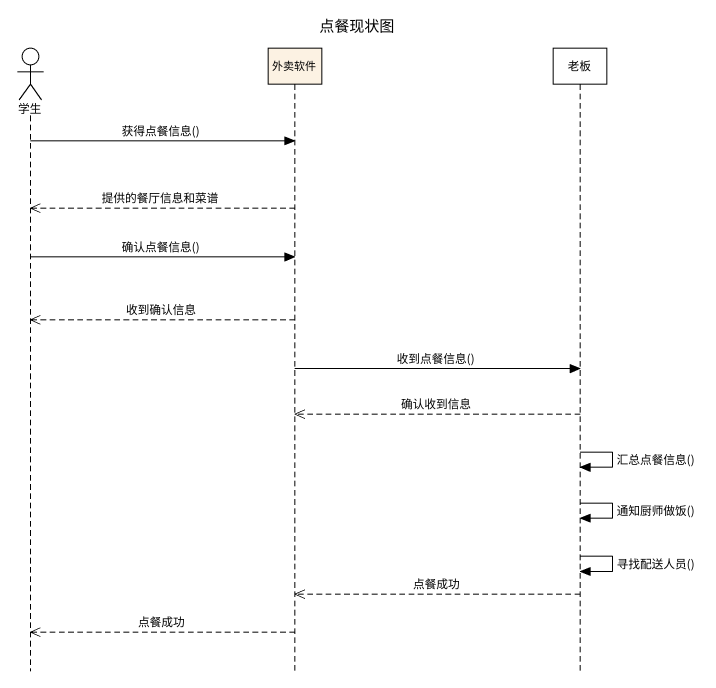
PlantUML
@startuml
title 点餐现状图
hide footbox
actor 学生
participant 外卖软件 #FCF2E3
participant 老板

学生 -> 外卖软件 : 获得点餐信息()
外卖软件 -->> 学生 : 提供的餐厅信息和菜谱
学生 -> 外卖软件 : 确认点餐信息()
外卖软件 -->> 学生 : 收到确认信息
外卖软件 -> 老板 : 收到点餐信息()
老板 -->> 外卖软件 : 确认收到信息
老板 -> 老板 : 汇总点餐信息()
老板 -> 老板 : 通知厨师做饭()
老板 -> 老板 : 寻找配送人员()
老板 -->> 外卖软件 : 点餐成功
外卖软件 -->> 学生 : 点餐成功
@enduml
